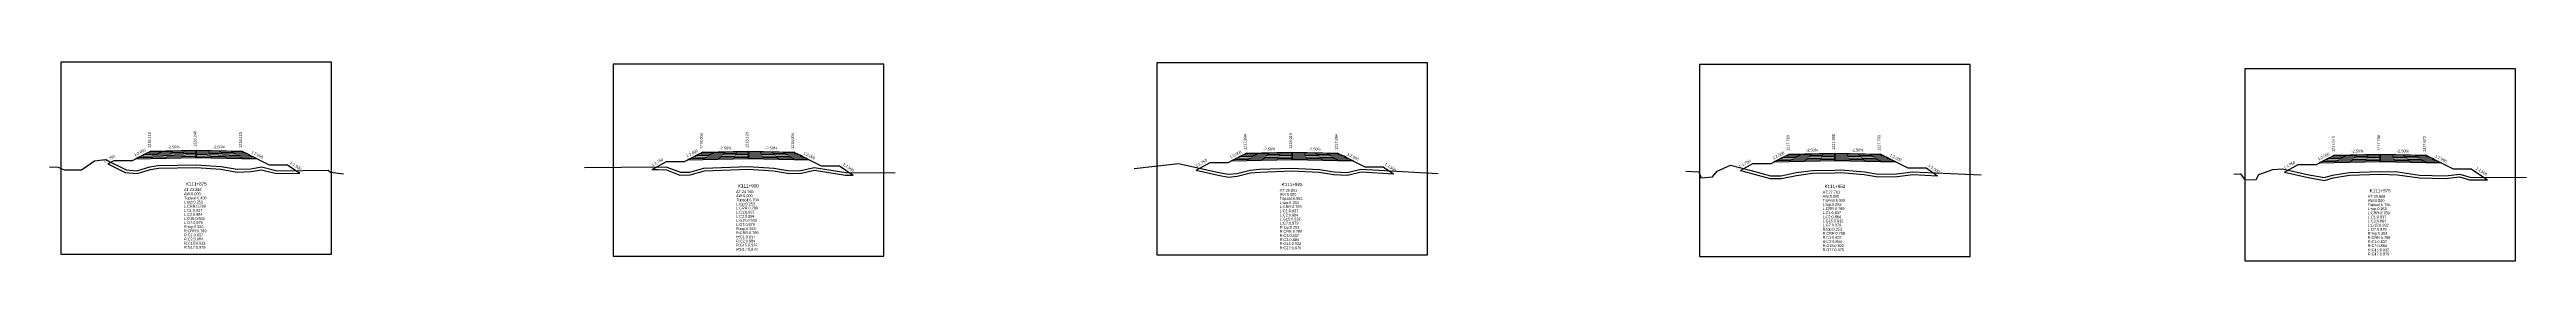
# Model space of a CAD drawing. Extents: x -7 to 78429, y 1189 to 1262.
# Drawn here: x 62224.4 to 62496.2, y 1206.1 to 1227.9 of the extents above; entities that cross this region are included whole.
import ezdxf
from ezdxf.enums import TextEntityAlignment as Align

# ---------------------------------------------------------------- set-up
doc = ezdxf.new("R2010")
doc.units = 0

msp = doc.modelspace()

# ---------------------------------------------------------------- linework, layer by layer
at = {"layer": 'A4_BORDER', "color": 7}
for points in [[(62225.667, 1206.858), (62255.367, 1206.858), (62255.367, 1227.858), (62225.667, 1227.858), (62225.667, 1206.858)], [(62286.238, 1206.648), (62315.938, 1206.648), (62315.938, 1227.648), (62286.238, 1227.648), (62286.238, 1206.648)], [(62345.887, 1206.797), (62375.587, 1206.797), (62375.587, 1227.797), (62345.887, 1227.797), (62345.887, 1206.797)], [(62405.438, 1206.588), (62435.138, 1206.588), (62435.138, 1227.588), (62405.438, 1227.588), (62405.438, 1206.588)], [(62465.261, 1206.126), (62494.961, 1206.126), (62494.961, 1227.126), (62465.261, 1227.126), (62465.261, 1206.126)]]:
    msp.add_lwpolyline(points, dxfattribs=at)
at = {"layer": 'CLEAR_GROUND', "color": 8}
for points in [[(62230.825, 1216.72), (62232.727, 1215.793), (62234.012, 1215.664), (62235.487, 1216.102), (62236.363, 1216.247), (62240.507, 1216.333), (62243.202, 1216.161), (62244.997, 1215.839), (62246.532, 1215.898), (62247.651, 1216.087), (62249.354, 1215.679), (62251.878, 1215.708)], [(62290.525, 1216.111), (62291.149, 1216.117), (62292.091, 1216.07), (62293.572, 1215.515), (62294.712, 1215.534), (62296.256, 1215.955), (62301.074, 1216.137), (62303.837, 1215.969), (62305.394, 1215.71), (62306.723, 1215.674), (62308.332, 1216.047), (62311.746, 1215.504), (62312.596, 1215.498)], [(62350.225, 1216.03), (62352.633, 1215.484), (62353.754, 1215.293), (62354.727, 1215.372), (62356.176, 1215.737), (62357.183, 1215.838), (62360.684, 1215.961), (62363.717, 1215.822), (62365.278, 1215.552), (62366.813, 1215.489), (62368.305, 1215.852), (62371.857, 1215.647)], [(62409.925, 1216.004), (62411.024, 1215.732), (62413.193, 1215.121), (62414.409, 1215.118), (62416.083, 1215.477), (62417.839, 1215.706), (62420.301, 1215.755), (62420.943, 1215.797), (62423.506, 1215.582), (62425.032, 1215.322), (62427.115, 1215.336), (62428.829, 1215.552), (62431.555, 1215.438)], [(62469.625, 1215.824), (62472.227, 1215.252), (62474.024, 1214.924), (62474.955, 1215.211), (62476.739, 1215.493), (62480.093, 1215.61), (62482.02, 1215.546), (62484.417, 1215.213), (62487.264, 1215.138), (62488.815, 1215.307), (62489.899, 1214.99), (62491.906, 1214.976)]]:
    msp.add_lwpolyline(points, dxfattribs=at)
at = {"layer": 'DESIGN_ROAD_TRIMMED', "color": 1}
for points in [[(62230.825, 1216.72), (62231.517, 1217.115), (62233.517, 1217.115), (62235.517, 1218.115), (62235.517, 1218.115), (62235.412, 1218.062), (62235.412, 1218.062), (62235.096, 1217.904), (62235.096, 1217.904), (62234.78, 1217.747), (62234.78, 1217.747), (62234.464, 1217.589), (62234.464, 1217.589), (62234.149, 1217.431), (62234.149, 1217.431), (62233.833, 1217.273), (62240.517, 1217.44), (62240.517, 1217.59), (62240.517, 1217.59), (62240.517, 1217.74), (62240.517, 1217.74), (62240.517, 1217.89), (62240.517, 1217.89), (62240.517, 1218.04), (62240.517, 1218.04), (62240.517, 1218.19), (62240.517, 1218.19), (62240.517, 1218.24), (62240.517, 1218.24), (62240.517, 1218.24), (62240.517, 1218.24), (62240.517, 1218.24), (62240.517, 1218.19), (62240.517, 1218.19), (62240.517, 1218.04), (62240.517, 1218.04), (62240.517, 1217.89), (62240.517, 1217.89), (62240.517, 1217.74), (62240.517, 1217.74), (62240.517, 1217.59), (62240.517, 1217.59), (62240.517, 1217.44), (62247.201, 1217.273), (62246.885, 1217.431), (62246.885, 1217.431), (62246.57, 1217.589), (62246.57, 1217.589), (62246.254, 1217.747), (62246.254, 1217.747), (62245.938, 1217.904), (62245.938, 1217.904), (62245.622, 1218.062), (62245.622, 1218.062), (62245.517, 1218.115), (62245.517, 1218.115), (62248.517, 1216.615), (62250.517, 1216.615), (62251.878, 1215.708)], [(62290.525, 1216.111), (62292.088, 1217.004), (62294.088, 1217.004), (62296.088, 1218.004), (62296.088, 1218.004), (62295.982, 1217.951), (62295.982, 1217.951), (62295.666, 1217.793), (62295.666, 1217.793), (62295.351, 1217.636), (62295.351, 1217.636), (62295.035, 1217.478), (62295.035, 1217.478), (62294.719, 1217.32), (62294.719, 1217.32), (62294.403, 1217.162), (62301.088, 1217.329), (62301.088, 1217.479), (62301.088, 1217.479), (62301.088, 1217.629), (62301.088, 1217.629), (62301.088, 1217.779), (62301.088, 1217.779), (62301.088, 1217.929), (62301.088, 1217.929), (62301.088, 1218.079), (62301.088, 1218.079), (62301.088, 1218.129), (62301.088, 1218.129), (62301.088, 1218.129), (62301.088, 1218.129), (62301.088, 1218.129), (62301.088, 1218.079), (62301.088, 1218.079), (62301.088, 1217.929), (62301.088, 1217.929), (62301.088, 1217.779), (62301.088, 1217.779), (62301.088, 1217.629), (62301.088, 1217.629), (62301.088, 1217.479), (62301.088, 1217.479), (62301.088, 1217.329), (62307.772, 1217.162), (62307.456, 1217.32), (62307.456, 1217.32), (62307.14, 1217.478), (62307.14, 1217.478), (62306.824, 1217.636), (62306.824, 1217.636), (62306.509, 1217.793), (62306.509, 1217.793), (62306.193, 1217.951), (62306.193, 1217.951), (62306.088, 1218.004), (62306.088, 1218.004), (62309.088, 1216.504), (62311.088, 1216.504), (62312.596, 1215.498)], [(62350.225, 1216.03), (62351.737, 1216.894), (62353.737, 1216.894), (62355.737, 1217.894), (62355.737, 1217.894), (62355.632, 1217.841), (62355.632, 1217.841), (62355.316, 1217.683), (62355.316, 1217.683), (62355, 1217.526), (62355, 1217.526), (62354.684, 1217.368), (62354.684, 1217.368), (62354.369, 1217.21), (62354.369, 1217.21), (62354.053, 1217.052), (62360.737, 1217.219), (62360.737, 1217.369), (62360.737, 1217.369), (62360.737, 1217.519), (62360.737, 1217.519), (62360.737, 1217.669), (62360.737, 1217.669), (62360.737, 1217.819), (62360.737, 1217.819), (62360.737, 1217.969), (62360.737, 1217.969), (62360.737, 1218.019), (62360.737, 1218.019), (62360.737, 1218.019), (62360.737, 1218.019), (62360.737, 1218.019), (62360.737, 1217.969), (62360.737, 1217.969), (62360.737, 1217.819), (62360.737, 1217.819), (62360.737, 1217.669), (62360.737, 1217.669), (62360.737, 1217.519), (62360.737, 1217.519), (62360.737, 1217.369), (62360.737, 1217.369), (62360.737, 1217.219), (62367.421, 1217.052), (62367.105, 1217.21), (62367.105, 1217.21), (62366.79, 1217.368), (62366.79, 1217.368), (62366.474, 1217.526), (62366.474, 1217.526), (62366.158, 1217.683), (62366.158, 1217.683), (62365.842, 1217.841), (62365.842, 1217.841), (62365.737, 1217.894), (62365.737, 1217.894), (62368.737, 1216.394), (62370.737, 1216.394), (62371.857, 1215.647)], [(62409.925, 1216.004), (62411.288, 1216.783), (62413.288, 1216.783), (62415.288, 1217.783), (62415.288, 1217.783), (62415.183, 1217.73), (62415.183, 1217.73), (62414.867, 1217.572), (62414.867, 1217.572), (62414.551, 1217.415), (62414.551, 1217.415), (62414.235, 1217.257), (62414.235, 1217.257), (62413.92, 1217.099), (62413.92, 1217.099), (62413.604, 1216.941), (62420.288, 1217.108), (62420.288, 1217.258), (62420.288, 1217.258), (62420.288, 1217.408), (62420.288, 1217.408), (62420.288, 1217.558), (62420.288, 1217.558), (62420.288, 1217.708), (62420.288, 1217.708), (62420.288, 1217.858), (62420.288, 1217.858), (62420.288, 1217.908), (62420.288, 1217.908), (62420.288, 1217.908), (62420.288, 1217.908), (62420.288, 1217.908), (62420.288, 1217.858), (62420.288, 1217.858), (62420.288, 1217.708), (62420.288, 1217.708), (62420.288, 1217.558), (62420.288, 1217.558), (62420.288, 1217.408), (62420.288, 1217.408), (62420.288, 1217.258), (62420.288, 1217.258), (62420.288, 1217.108), (62426.972, 1216.941), (62426.656, 1217.099), (62426.656, 1217.099), (62426.341, 1217.257), (62426.341, 1217.257), (62426.025, 1217.415), (62426.025, 1217.415), (62425.709, 1217.572), (62425.709, 1217.572), (62425.393, 1217.73), (62425.393, 1217.73), (62425.288, 1217.783), (62425.288, 1217.783), (62428.288, 1216.283), (62430.288, 1216.283), (62431.555, 1215.438)], [(62469.625, 1215.824), (62471.111, 1216.673), (62473.111, 1216.673), (62475.111, 1217.673), (62475.111, 1217.673), (62475.006, 1217.62), (62475.006, 1217.62), (62474.69, 1217.462), (62474.69, 1217.462), (62474.374, 1217.305), (62474.374, 1217.305), (62474.058, 1217.147), (62474.058, 1217.147), (62473.742, 1216.989), (62473.742, 1216.989), (62473.427, 1216.831), (62480.111, 1216.998), (62480.111, 1217.148), (62480.111, 1217.148), (62480.111, 1217.298), (62480.111, 1217.298), (62480.111, 1217.448), (62480.111, 1217.448), (62480.111, 1217.598), (62480.111, 1217.598), (62480.111, 1217.748), (62480.111, 1217.748), (62480.111, 1217.798), (62480.111, 1217.798), (62480.111, 1217.798), (62480.111, 1217.798), (62480.111, 1217.798), (62480.111, 1217.748), (62480.111, 1217.748), (62480.111, 1217.598), (62480.111, 1217.598), (62480.111, 1217.448), (62480.111, 1217.448), (62480.111, 1217.298), (62480.111, 1217.298), (62480.111, 1217.148), (62480.111, 1217.148), (62480.111, 1216.998), (62486.795, 1216.831), (62486.479, 1216.989), (62486.479, 1216.989), (62486.163, 1217.147), (62486.163, 1217.147), (62485.848, 1217.305), (62485.848, 1217.305), (62485.532, 1217.462), (62485.532, 1217.462), (62485.216, 1217.62), (62485.216, 1217.62), (62485.111, 1217.673), (62485.111, 1217.673), (62488.111, 1216.173), (62490.111, 1216.173), (62491.906, 1214.976)]]:
    msp.add_lwpolyline(points, dxfattribs=at)
at = {"layer": 'FINISHED_ROAD', "color": 2}
for points in [[(62231.517, 1217.115), (62233.517, 1217.115), (62235.517, 1218.115), (62235.517, 1218.115), (62240.517, 1218.24), (62245.517, 1218.115), (62245.517, 1218.115), (62248.517, 1216.615), (62250.517, 1216.615)], [(62292.088, 1217.004), (62294.088, 1217.004), (62296.088, 1218.004), (62296.088, 1218.004), (62301.088, 1218.129), (62306.088, 1218.004), (62306.088, 1218.004), (62309.088, 1216.504), (62311.088, 1216.504)], [(62351.737, 1216.894), (62353.737, 1216.894), (62355.737, 1217.894), (62355.737, 1217.894), (62360.737, 1218.019), (62365.737, 1217.894), (62365.737, 1217.894), (62368.737, 1216.394), (62370.737, 1216.394)], [(62411.288, 1216.783), (62413.288, 1216.783), (62415.288, 1217.783), (62415.288, 1217.783), (62420.288, 1217.908), (62425.288, 1217.783), (62425.288, 1217.783), (62428.288, 1216.283), (62430.288, 1216.283)], [(62471.111, 1216.673), (62473.111, 1216.673), (62475.111, 1217.673), (62475.111, 1217.673), (62480.111, 1217.798), (62485.111, 1217.673), (62485.111, 1217.673), (62488.111, 1216.173), (62490.111, 1216.173)]]:
    msp.add_lwpolyline(points, dxfattribs=at)
at = {"layer": 'LAYER_0', "color": 4}
for points in [[(62235.517, 1218.115), (62235.412, 1218.062), (62240.517, 1218.19), (62240.517, 1218.24)], [(62296.088, 1218.004), (62295.982, 1217.951), (62301.088, 1218.079), (62301.088, 1218.129)], [(62355.737, 1217.894), (62355.632, 1217.841), (62360.737, 1217.969), (62360.737, 1218.019)], [(62415.288, 1217.783), (62415.183, 1217.73), (62420.288, 1217.858), (62420.288, 1217.908)], [(62475.111, 1217.673), (62475.006, 1217.62), (62480.111, 1217.748), (62480.111, 1217.798)]]:
    msp.add_lwpolyline(points, dxfattribs=at)
at = {"layer": 'LAYER_1', "color": 4}
for points in [[(62235.412, 1218.062), (62235.096, 1217.904), (62240.517, 1218.04), (62240.517, 1218.19)], [(62295.982, 1217.951), (62295.666, 1217.793), (62301.088, 1217.929), (62301.088, 1218.079)], [(62355.632, 1217.841), (62355.316, 1217.683), (62360.737, 1217.819), (62360.737, 1217.969)], [(62415.183, 1217.73), (62414.867, 1217.572), (62420.288, 1217.708), (62420.288, 1217.858)], [(62475.006, 1217.62), (62474.69, 1217.462), (62480.111, 1217.598), (62480.111, 1217.748)]]:
    msp.add_lwpolyline(points, dxfattribs=at)
at = {"layer": 'LAYER_10', "color": 6}
for points in [[(62246.57, 1217.589), (62246.885, 1217.431), (62240.517, 1217.59), (62240.517, 1217.74)], [(62307.14, 1217.478), (62307.456, 1217.32), (62301.088, 1217.479), (62301.088, 1217.629)], [(62366.79, 1217.368), (62367.105, 1217.21), (62360.737, 1217.369), (62360.737, 1217.519)], [(62426.341, 1217.257), (62426.656, 1217.099), (62420.288, 1217.258), (62420.288, 1217.408)], [(62486.163, 1217.147), (62486.479, 1216.989), (62480.111, 1217.148), (62480.111, 1217.298)]]:
    msp.add_lwpolyline(points, dxfattribs=at)
at = {"layer": 'LAYER_11', "color": 6}
for points in [[(62246.885, 1217.431), (62247.201, 1217.273), (62240.517, 1217.44), (62240.517, 1217.59)], [(62307.456, 1217.32), (62307.772, 1217.162), (62301.088, 1217.329), (62301.088, 1217.479)], [(62367.105, 1217.21), (62367.421, 1217.052), (62360.737, 1217.219), (62360.737, 1217.369)], [(62426.656, 1217.099), (62426.972, 1216.941), (62420.288, 1217.108), (62420.288, 1217.258)], [(62486.479, 1216.989), (62486.795, 1216.831), (62480.111, 1216.998), (62480.111, 1217.148)]]:
    msp.add_lwpolyline(points, dxfattribs=at)
at = {"layer": 'LAYER_2', "color": 4}
for points in [[(62235.096, 1217.904), (62234.78, 1217.747), (62240.517, 1217.89), (62240.517, 1218.04)], [(62295.666, 1217.793), (62295.351, 1217.636), (62301.088, 1217.779), (62301.088, 1217.929)], [(62355.316, 1217.683), (62355, 1217.526), (62360.737, 1217.669), (62360.737, 1217.819)], [(62414.867, 1217.572), (62414.551, 1217.415), (62420.288, 1217.558), (62420.288, 1217.708)], [(62474.69, 1217.462), (62474.374, 1217.305), (62480.111, 1217.448), (62480.111, 1217.598)]]:
    msp.add_lwpolyline(points, dxfattribs=at)
at = {"layer": 'LAYER_3', "color": 4}
for points in [[(62234.78, 1217.747), (62234.464, 1217.589), (62240.517, 1217.74), (62240.517, 1217.89)], [(62295.351, 1217.636), (62295.035, 1217.478), (62301.088, 1217.629), (62301.088, 1217.779)], [(62355, 1217.526), (62354.684, 1217.368), (62360.737, 1217.519), (62360.737, 1217.669)], [(62414.551, 1217.415), (62414.235, 1217.257), (62420.288, 1217.408), (62420.288, 1217.558)], [(62474.374, 1217.305), (62474.058, 1217.147), (62480.111, 1217.298), (62480.111, 1217.448)]]:
    msp.add_lwpolyline(points, dxfattribs=at)
at = {"layer": 'LAYER_4', "color": 4}
for points in [[(62234.464, 1217.589), (62234.149, 1217.431), (62240.517, 1217.59), (62240.517, 1217.74)], [(62295.035, 1217.478), (62294.719, 1217.32), (62301.088, 1217.479), (62301.088, 1217.629)], [(62354.684, 1217.368), (62354.369, 1217.21), (62360.737, 1217.369), (62360.737, 1217.519)], [(62414.235, 1217.257), (62413.92, 1217.099), (62420.288, 1217.258), (62420.288, 1217.408)], [(62474.058, 1217.147), (62473.742, 1216.989), (62480.111, 1217.148), (62480.111, 1217.298)]]:
    msp.add_lwpolyline(points, dxfattribs=at)
at = {"layer": 'LAYER_5', "color": 4}
for points in [[(62234.149, 1217.431), (62233.833, 1217.273), (62240.517, 1217.44), (62240.517, 1217.59)], [(62294.719, 1217.32), (62294.403, 1217.162), (62301.088, 1217.329), (62301.088, 1217.479)], [(62354.369, 1217.21), (62354.053, 1217.052), (62360.737, 1217.219), (62360.737, 1217.369)], [(62413.92, 1217.099), (62413.604, 1216.941), (62420.288, 1217.108), (62420.288, 1217.258)], [(62473.742, 1216.989), (62473.427, 1216.831), (62480.111, 1216.998), (62480.111, 1217.148)]]:
    msp.add_lwpolyline(points, dxfattribs=at)
at = {"layer": 'LAYER_6', "color": 6}
for points in [[(62245.517, 1218.115), (62245.622, 1218.062), (62240.517, 1218.19), (62240.517, 1218.24)], [(62306.088, 1218.004), (62306.193, 1217.951), (62301.088, 1218.079), (62301.088, 1218.129)], [(62365.737, 1217.894), (62365.842, 1217.841), (62360.737, 1217.969), (62360.737, 1218.019)], [(62425.288, 1217.783), (62425.393, 1217.73), (62420.288, 1217.858), (62420.288, 1217.908)], [(62485.111, 1217.673), (62485.216, 1217.62), (62480.111, 1217.748), (62480.111, 1217.798)]]:
    msp.add_lwpolyline(points, dxfattribs=at)
at = {"layer": 'LAYER_7', "color": 6}
for points in [[(62245.622, 1218.062), (62245.938, 1217.904), (62240.517, 1218.04), (62240.517, 1218.19)], [(62306.193, 1217.951), (62306.509, 1217.793), (62301.088, 1217.929), (62301.088, 1218.079)], [(62365.842, 1217.841), (62366.158, 1217.683), (62360.737, 1217.819), (62360.737, 1217.969)], [(62425.393, 1217.73), (62425.709, 1217.572), (62420.288, 1217.708), (62420.288, 1217.858)], [(62485.216, 1217.62), (62485.532, 1217.462), (62480.111, 1217.598), (62480.111, 1217.748)]]:
    msp.add_lwpolyline(points, dxfattribs=at)
at = {"layer": 'LAYER_8', "color": 6}
for points in [[(62245.938, 1217.904), (62246.254, 1217.747), (62240.517, 1217.89), (62240.517, 1218.04)], [(62306.509, 1217.793), (62306.824, 1217.636), (62301.088, 1217.779), (62301.088, 1217.929)], [(62366.158, 1217.683), (62366.474, 1217.526), (62360.737, 1217.669), (62360.737, 1217.819)], [(62425.709, 1217.572), (62426.025, 1217.415), (62420.288, 1217.558), (62420.288, 1217.708)], [(62485.532, 1217.462), (62485.848, 1217.305), (62480.111, 1217.448), (62480.111, 1217.598)]]:
    msp.add_lwpolyline(points, dxfattribs=at)
at = {"layer": 'LAYER_9', "color": 6}
for points in [[(62246.254, 1217.747), (62246.57, 1217.589), (62240.517, 1217.74), (62240.517, 1217.89)], [(62306.824, 1217.636), (62307.14, 1217.478), (62301.088, 1217.629), (62301.088, 1217.779)], [(62366.474, 1217.526), (62366.79, 1217.368), (62360.737, 1217.519), (62360.737, 1217.669)], [(62426.025, 1217.415), (62426.341, 1217.257), (62420.288, 1217.408), (62420.288, 1217.558)], [(62485.848, 1217.305), (62486.163, 1217.147), (62480.111, 1217.298), (62480.111, 1217.448)]]:
    msp.add_lwpolyline(points, dxfattribs=at)
at = {"layer": 'NATURAL_GROUND', "color": 3}
for points in [[(62224.415, 1216.409), (62225.364, 1216.379), (62226.026, 1216.063), (62227.919, 1216.082), (62229.357, 1217.052), (62230.519, 1217.203), (62232.81, 1216.086), (62233.983, 1215.969), (62235.42, 1216.395), (62236.335, 1216.546), (62240.513, 1216.633), (62243.238, 1216.459), (62245.018, 1216.14), (62246.501, 1216.197), (62247.662, 1216.393), (62249.388, 1215.979), (62254.98, 1216.043), (62255.228, 1215.836), (62256.671, 1215.658)], [(62283.119, 1216.343), (62291.156, 1216.417), (62292.153, 1216.367), (62293.624, 1215.816), (62294.67, 1215.834), (62296.211, 1216.254), (62301.078, 1216.437), (62303.871, 1216.268), (62305.423, 1216.01), (62306.693, 1215.975), (62308.322, 1216.352), (62311.771, 1215.804), (62317.177, 1215.768)], [(62343.401, 1216.221), (62348.268, 1216.782), (62352.691, 1215.778), (62353.767, 1215.595), (62354.678, 1215.669), (62356.124, 1216.034), (62357.163, 1216.138), (62360.686, 1216.261), (62363.75, 1216.121), (62365.31, 1215.851), (62366.783, 1215.791), (62368.278, 1216.154), (62376.773, 1215.664)], [(62403.944, 1215.931), (62405.362, 1215.873), (62405.625, 1215.221), (62406.878, 1215.304), (62407.358, 1215.937), (62408.853, 1216.579), (62411.101, 1216.022), (62413.235, 1215.421), (62414.378, 1215.418), (62416.032, 1215.773), (62417.817, 1216.006), (62420.288, 1216.055), (62420.946, 1216.098), (62423.544, 1215.879), (62425.056, 1215.622), (62427.095, 1215.636), (62428.817, 1215.853), (62436.348, 1215.538)], [(62464.071, 1215.618), (62464.806, 1215.626), (62465.251, 1214.986), (62466.495, 1215.022), (62466.8, 1215.582), (62468.322, 1216.128), (62469.406, 1216.18), (62472.286, 1215.546), (62474.006, 1215.232), (62474.887, 1215.504), (62476.71, 1215.792), (62480.093, 1215.91), (62482.046, 1215.845), (62484.442, 1215.513), (62487.252, 1215.439), (62488.842, 1215.611), (62489.943, 1215.29), (62496.164, 1215.248)]]:
    msp.add_lwpolyline(points, dxfattribs=at)
at = {"layer": 'STRUCTURE_LEFT', "color": 4}
for points in [[(62235.517, 1218.115), (62235.412, 1218.062), (62235.412, 1218.062), (62235.096, 1217.904), (62235.096, 1217.904), (62234.78, 1217.747), (62234.78, 1217.747), (62234.464, 1217.589), (62234.464, 1217.589), (62234.149, 1217.431), (62234.149, 1217.431), (62233.833, 1217.273), (62240.517, 1217.44), (62240.517, 1217.59), (62240.517, 1217.59), (62240.517, 1217.74), (62240.517, 1217.74), (62240.517, 1217.89), (62240.517, 1217.89), (62240.517, 1218.04), (62240.517, 1218.04), (62240.517, 1218.19), (62240.517, 1218.19), (62240.517, 1218.24), (62240.517, 1218.24)], [(62296.088, 1218.004), (62295.982, 1217.951), (62295.982, 1217.951), (62295.666, 1217.793), (62295.666, 1217.793), (62295.351, 1217.636), (62295.351, 1217.636), (62295.035, 1217.478), (62295.035, 1217.478), (62294.719, 1217.32), (62294.719, 1217.32), (62294.403, 1217.162), (62301.088, 1217.329), (62301.088, 1217.479), (62301.088, 1217.479), (62301.088, 1217.629), (62301.088, 1217.629), (62301.088, 1217.779), (62301.088, 1217.779), (62301.088, 1217.929), (62301.088, 1217.929), (62301.088, 1218.079), (62301.088, 1218.079), (62301.088, 1218.129), (62301.088, 1218.129)], [(62355.737, 1217.894), (62355.632, 1217.841), (62355.632, 1217.841), (62355.316, 1217.683), (62355.316, 1217.683), (62355, 1217.526), (62355, 1217.526), (62354.684, 1217.368), (62354.684, 1217.368), (62354.369, 1217.21), (62354.369, 1217.21), (62354.053, 1217.052), (62360.737, 1217.219), (62360.737, 1217.369), (62360.737, 1217.369), (62360.737, 1217.519), (62360.737, 1217.519), (62360.737, 1217.669), (62360.737, 1217.669), (62360.737, 1217.819), (62360.737, 1217.819), (62360.737, 1217.969), (62360.737, 1217.969), (62360.737, 1218.019), (62360.737, 1218.019)], [(62415.288, 1217.783), (62415.183, 1217.73), (62415.183, 1217.73), (62414.867, 1217.572), (62414.867, 1217.572), (62414.551, 1217.415), (62414.551, 1217.415), (62414.235, 1217.257), (62414.235, 1217.257), (62413.92, 1217.099), (62413.92, 1217.099), (62413.604, 1216.941), (62420.288, 1217.108), (62420.288, 1217.258), (62420.288, 1217.258), (62420.288, 1217.408), (62420.288, 1217.408), (62420.288, 1217.558), (62420.288, 1217.558), (62420.288, 1217.708), (62420.288, 1217.708), (62420.288, 1217.858), (62420.288, 1217.858), (62420.288, 1217.908), (62420.288, 1217.908)], [(62475.111, 1217.673), (62475.006, 1217.62), (62475.006, 1217.62), (62474.69, 1217.462), (62474.69, 1217.462), (62474.374, 1217.305), (62474.374, 1217.305), (62474.058, 1217.147), (62474.058, 1217.147), (62473.742, 1216.989), (62473.742, 1216.989), (62473.427, 1216.831), (62480.111, 1216.998), (62480.111, 1217.148), (62480.111, 1217.148), (62480.111, 1217.298), (62480.111, 1217.298), (62480.111, 1217.448), (62480.111, 1217.448), (62480.111, 1217.598), (62480.111, 1217.598), (62480.111, 1217.748), (62480.111, 1217.748), (62480.111, 1217.798), (62480.111, 1217.798)]]:
    msp.add_lwpolyline(points, dxfattribs=at)
at = {"layer": 'STRUCTURE_RIGHT', "color": 6}
for points in [[(62240.517, 1218.24), (62240.517, 1218.24), (62240.517, 1218.19), (62240.517, 1218.19), (62240.517, 1218.04), (62240.517, 1218.04), (62240.517, 1217.89), (62240.517, 1217.89), (62240.517, 1217.74), (62240.517, 1217.74), (62240.517, 1217.59), (62240.517, 1217.59), (62240.517, 1217.44), (62247.201, 1217.273), (62246.885, 1217.431), (62246.885, 1217.431), (62246.57, 1217.589), (62246.57, 1217.589), (62246.254, 1217.747), (62246.254, 1217.747), (62245.938, 1217.904), (62245.938, 1217.904), (62245.622, 1218.062), (62245.622, 1218.062), (62245.517, 1218.115)], [(62301.088, 1218.129), (62301.088, 1218.129), (62301.088, 1218.079), (62301.088, 1218.079), (62301.088, 1217.929), (62301.088, 1217.929), (62301.088, 1217.779), (62301.088, 1217.779), (62301.088, 1217.629), (62301.088, 1217.629), (62301.088, 1217.479), (62301.088, 1217.479), (62301.088, 1217.329), (62307.772, 1217.162), (62307.456, 1217.32), (62307.456, 1217.32), (62307.14, 1217.478), (62307.14, 1217.478), (62306.824, 1217.636), (62306.824, 1217.636), (62306.509, 1217.793), (62306.509, 1217.793), (62306.193, 1217.951), (62306.193, 1217.951), (62306.088, 1218.004)], [(62360.737, 1218.019), (62360.737, 1218.019), (62360.737, 1217.969), (62360.737, 1217.969), (62360.737, 1217.819), (62360.737, 1217.819), (62360.737, 1217.669), (62360.737, 1217.669), (62360.737, 1217.519), (62360.737, 1217.519), (62360.737, 1217.369), (62360.737, 1217.369), (62360.737, 1217.219), (62367.421, 1217.052), (62367.105, 1217.21), (62367.105, 1217.21), (62366.79, 1217.368), (62366.79, 1217.368), (62366.474, 1217.526), (62366.474, 1217.526), (62366.158, 1217.683), (62366.158, 1217.683), (62365.842, 1217.841), (62365.842, 1217.841), (62365.737, 1217.894)], [(62420.288, 1217.908), (62420.288, 1217.908), (62420.288, 1217.858), (62420.288, 1217.858), (62420.288, 1217.708), (62420.288, 1217.708), (62420.288, 1217.558), (62420.288, 1217.558), (62420.288, 1217.408), (62420.288, 1217.408), (62420.288, 1217.258), (62420.288, 1217.258), (62420.288, 1217.108), (62426.972, 1216.941), (62426.656, 1217.099), (62426.656, 1217.099), (62426.341, 1217.257), (62426.341, 1217.257), (62426.025, 1217.415), (62426.025, 1217.415), (62425.709, 1217.572), (62425.709, 1217.572), (62425.393, 1217.73), (62425.393, 1217.73), (62425.288, 1217.783)], [(62480.111, 1217.798), (62480.111, 1217.798), (62480.111, 1217.748), (62480.111, 1217.748), (62480.111, 1217.598), (62480.111, 1217.598), (62480.111, 1217.448), (62480.111, 1217.448), (62480.111, 1217.298), (62480.111, 1217.298), (62480.111, 1217.148), (62480.111, 1217.148), (62480.111, 1216.998), (62486.795, 1216.831), (62486.479, 1216.989), (62486.479, 1216.989), (62486.163, 1217.147), (62486.163, 1217.147), (62485.848, 1217.305), (62485.848, 1217.305), (62485.532, 1217.462), (62485.532, 1217.462), (62485.216, 1217.62), (62485.216, 1217.62), (62485.111, 1217.673)]]:
    msp.add_lwpolyline(points, dxfattribs=at)

# ---------------------------------------------------------------- texts
at = {"layer": 'INFO_TEXT'}
for s, p in [('AT:23.266', (62239.167, 1213.758)), ('AW:0.000', (62239.167, 1213.308)), ('Topsoil:6.436', (62239.167, 1212.858)), ('L:top:0.253', (62239.167, 1212.408)), ('L:CRR:0.789', (62239.167, 1211.958)), ('AT:24.768', (62299.738, 1213.548)), ('AW:0.000', (62299.738, 1213.098)), ('Topsoil:6.704', (62299.738, 1212.648)), ('L:top:0.253', (62299.738, 1212.198)), ('L:CRR:0.789', (62299.738, 1211.748)), ('AT:25.801', (62359.387, 1213.697)), ('AW:0.000', (62359.387, 1213.247)), ('Topsoil:6.553', (62359.387, 1212.797)), ('L:top:0.253', (62359.387, 1212.347)), ('L:CRR:0.789', (62359.387, 1211.897)), ('AT:27.781', (62418.938, 1213.488)), ('AW:0.000', (62418.938, 1213.038)), ('Topsoil:6.555', (62418.938, 1212.588)), ('L:top:0.253', (62418.938, 1212.138)), ('AT:29.608', (62478.761, 1213.026)), ('AW:0.000', (62478.761, 1212.576)), ('Topsoil:6.756', (62478.761, 1212.126)), ('L:C1:0.837', (62239.167, 1211.508)), ('L:C2:0.884', (62239.167, 1211.058)), ('L:G15:0.932', (62239.167, 1210.608)), ('L:G7:0.979', (62239.167, 1210.158)), ('R:top:0.253', (62239.167, 1209.708)), ('R:CRR:0.789', (62239.167, 1209.258)), ('L:C1:0.837', (62299.738, 1211.298)), ('L:C2:0.884', (62299.738, 1210.848)), ('L:G15:0.932', (62299.738, 1210.398)), ('L:G7:0.979', (62299.738, 1209.948)), ('R:top:0.253', (62299.738, 1209.498)), ('R:CRR:0.789', (62299.738, 1209.048)), ('L:C1:0.837', (62359.387, 1211.447)), ('L:C2:0.884', (62359.387, 1210.997)), ('L:G15:0.932', (62359.387, 1210.547)), ('L:G7:0.979', (62359.387, 1210.097)), ('R:top:0.253', (62359.387, 1209.647)), ('R:CRR:0.789', (62359.387, 1209.197)), ('L:CRR:0.789', (62418.938, 1211.688)), ('L:C1:0.837', (62418.938, 1211.238)), ('L:C2:0.884', (62418.938, 1210.788)), ('L:G15:0.932', (62418.938, 1210.338)), ('L:G7:0.979', (62418.938, 1209.888)), ('R:top:0.253', (62418.938, 1209.438)), ('R:CRR:0.789', (62418.938, 1208.988)), ('L:top:0.253', (62478.761, 1211.676)), ('L:CRR:0.789', (62478.761, 1211.226)), ('L:C1:0.837', (62478.761, 1210.776)), ('L:C2:0.884', (62478.761, 1210.326)), ('L:G15:0.932', (62478.761, 1209.876)), ('L:G7:0.979', (62478.761, 1209.426)), ('R:C1:0.837', (62239.167, 1208.808)), ('R:C2:0.884', (62239.167, 1208.358)), ('R:G15:0.932', (62239.167, 1207.908)), ('R:G17:0.979', (62239.167, 1207.458)), ('R:C1:0.837', (62299.738, 1208.598)), ('R:C2:0.884', (62299.738, 1208.148)), ('R:G15:0.932', (62299.738, 1207.698)), ('R:G17:0.979', (62299.738, 1207.248)), ('R:C1:0.837', (62359.387, 1208.747)), ('R:C2:0.884', (62359.387, 1208.297)), ('R:G15:0.932', (62359.387, 1207.847)), ('R:G17:0.979', (62359.387, 1207.397)), ('R:C1:0.837', (62418.938, 1208.538)), ('R:C2:0.884', (62418.938, 1208.088)), ('R:G15:0.932', (62418.938, 1207.638)), ('R:G17:0.979', (62418.938, 1207.188)), ('R:top:0.253', (62478.761, 1208.976)), ('R:CRR:0.789', (62478.761, 1208.526)), ('R:C1:0.837', (62478.761, 1208.076)), ('R:C2:0.884', (62478.761, 1207.626)), ('R:G15:0.932', (62478.761, 1207.176)), ('R:G17:0.979', (62478.761, 1206.726))]:
    msp.add_text(s, height=0.3, dxfattribs=at).set_placement(p)
at = {"layer": 'LEFT_TEXT_H'}
for s, p in [('1218.115', (62235.517, 1218.475)), ('1218.004', (62296.088, 1218.364)), ('1217.894', (62355.737, 1218.254)), ('1217.783', (62415.288, 1218.143)), ('1217.673', (62475.111, 1218.033))]:
    msp.add_text(s, height=0.3, rotation=90, dxfattribs=at).set_placement(p)
at = {"layer": 'POINT_TEXT_H'}
for s, p in [('1218.240', (62240.517, 1218.6)), ('1218.129', (62301.088, 1218.489)), ('1218.019', (62360.737, 1218.379)), ('1217.908', (62420.288, 1218.268)), ('1217.798', (62480.111, 1218.158))]:
    msp.add_text(s, height=0.3, rotation=90, dxfattribs=at).set_placement(p)
at = {"layer": 'RIGHT_TEXT_H'}
for s, p in [('1218.115', (62245.517, 1218.475)), ('1218.004', (62306.088, 1218.364)), ('1217.894', (62365.737, 1218.254)), ('1217.783', (62425.288, 1218.143)), ('1217.673', (62485.111, 1218.033))]:
    msp.add_text(s, height=0.3, rotation=90, dxfattribs=at).set_placement(p)
at = {"layer": 'SLOPE_left'}
for s, rotation, p in [('1:1.750', 29.745, (62231.082, 1217.074)), ('1:2.000', 26.565, (62234.436, 1217.776)), ('1:2.000', 26.565, (62295.007, 1217.665)), ('1:2.000', 26.565, (62354.656, 1217.555)), ('1:2.000', 26.565, (62414.207, 1217.444)), ('1:2.000', 26.565, (62474.03, 1217.334)), ('1:1.750', 29.745, (62291.217, 1216.714)), ('1:1.750', 29.745, (62350.892, 1216.618)), ('1:1.750', 29.745, (62410.517, 1216.55)), ('1:1.750', 29.745, (62470.279, 1216.405))]:
    msp.add_text(s, height=0.3, rotation=rotation, dxfattribs=at).set_placement(p, align=Align.BOTTOM_CENTER)
at = {"layer": 'SLOPE_right'}
for s, rotation, p in [('1:2.000', -26.565, (62247.097, 1217.526)), ('1:2.000', -26.565, (62307.668, 1217.415)), ('1:2.000', -26.565, (62367.317, 1217.305)), ('1:2.000', -26.565, (62426.868, 1217.194)), ('1:2.000', -26.565, (62486.691, 1217.084)), ('1:1.500', -33.69, (62251.297, 1216.311)), ('1:1.500', -33.69, (62311.942, 1216.151)), ('1:1.500', -33.69, (62371.397, 1216.17)), ('1:1.500', -33.69, (62431.022, 1216.01)), ('1:1.500', -33.69, (62491.108, 1215.725))]:
    msp.add_text(s, height=0.3, rotation=rotation, dxfattribs=at).set_placement(p, align=Align.BOTTOM_CENTER)
at = {"layer": 'SLOPE_TEXT'}
for p in [(62238.017, 1218.418), (62243.017, 1218.418), (62298.588, 1218.306), (62303.588, 1218.306), (62358.237, 1218.197), (62363.237, 1218.197), (62417.788, 1218.085), (62422.788, 1218.085), (62477.611, 1217.976), (62482.611, 1217.976)]:
    msp.add_text('-2.50%', height=0.3, dxfattribs=at).set_placement(p, align=Align.CENTER)
at = {"layer": 'STATION_TITLE'}
for s, p in [('K111+875', (62240.517, 1214.358)), ('K111+900', (62301.088, 1214.148)), ('K111+925', (62360.737, 1214.297)), ('K111+950', (62420.288, 1214.088)), ('K111+975', (62480.111, 1213.626))]:
    msp.add_text(s, height=0.36, dxfattribs=at).set_placement(p, align=Align.CENTER)

doc.saveas('drawing.dxf')
